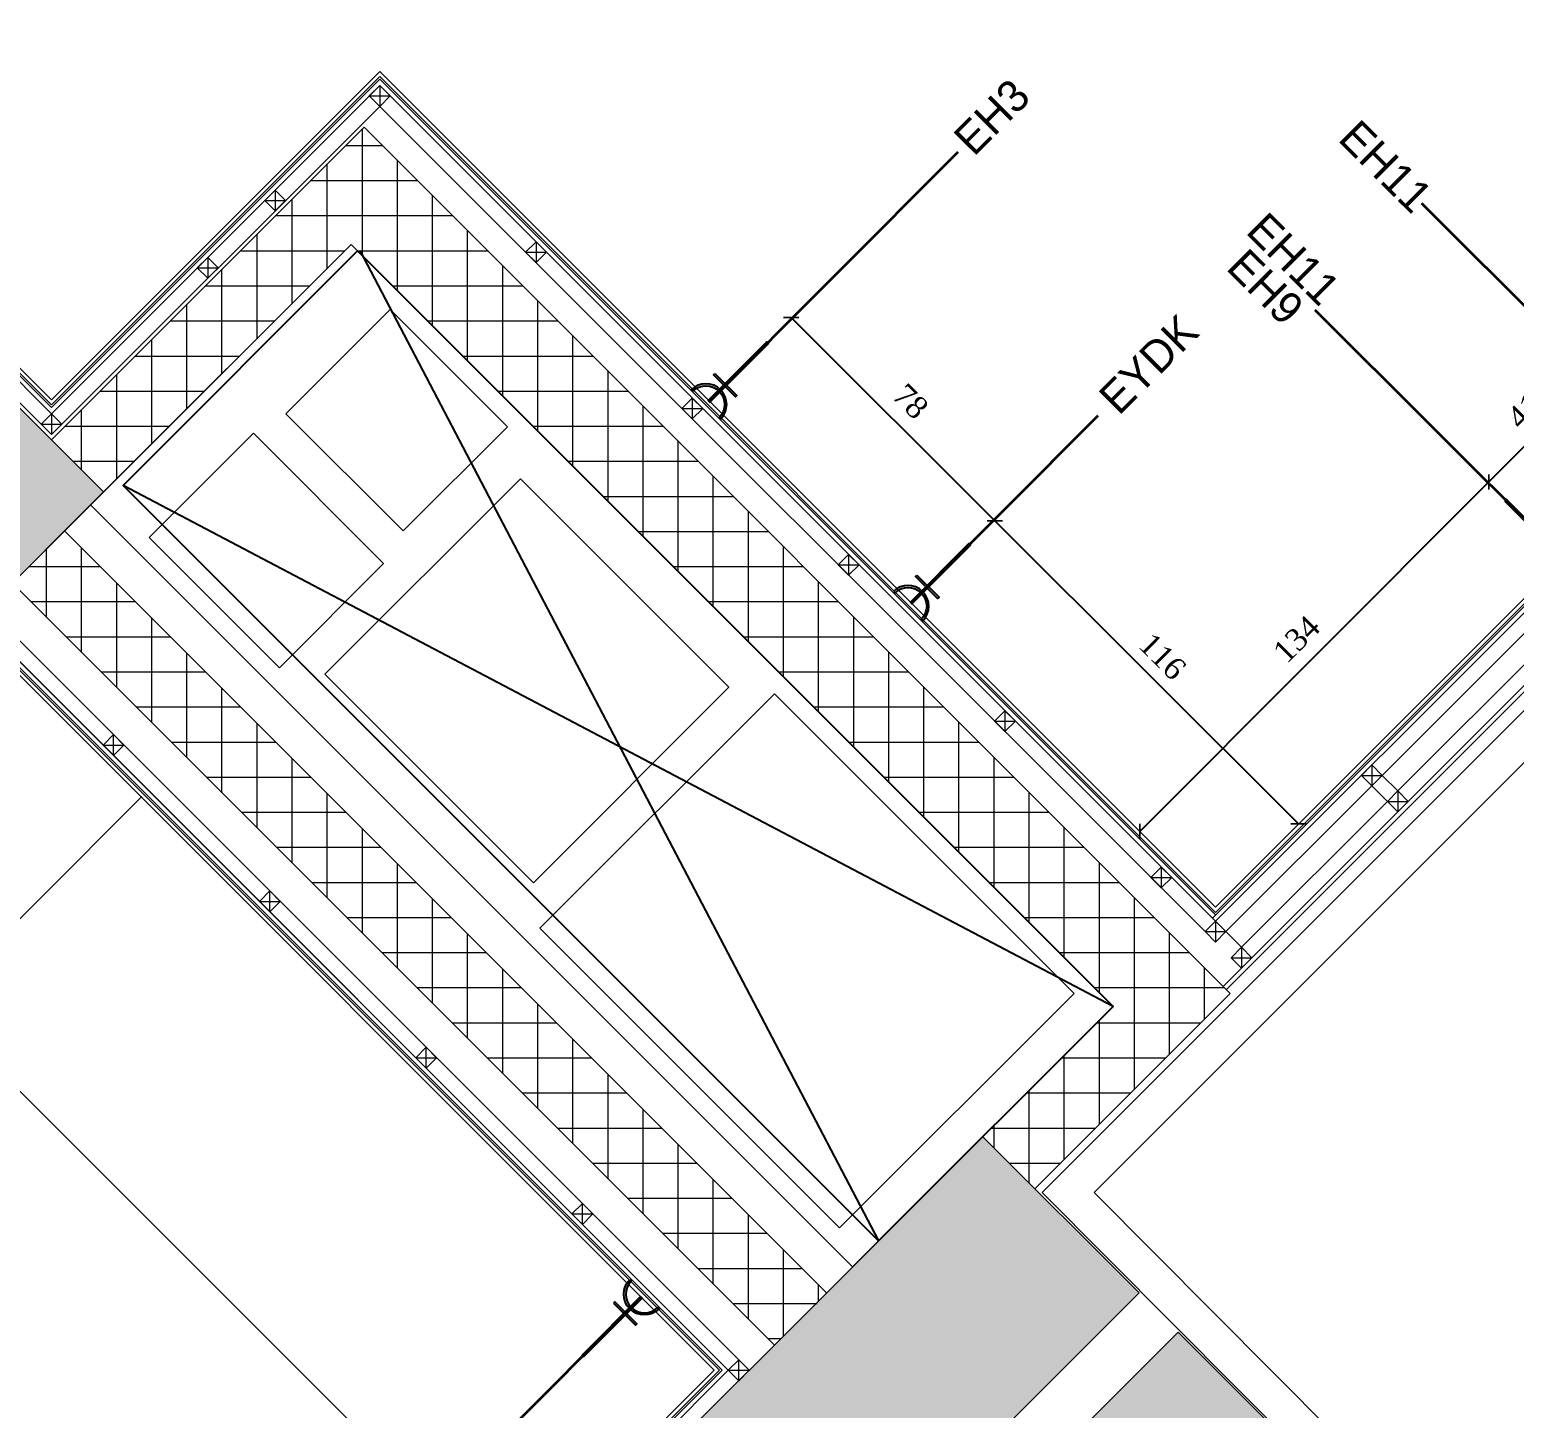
# Model space of a CAD drawing. Header units: millimetres. Extents: x 9129 to 19685, y -6152 to 3305.
# Drawn here: x 10842 to 11244.9, y 1846 to 2220.2 of the extents above; entities that cross this region are included whole.
import ezdxf
from ezdxf.enums import TextEntityAlignment as Align
from ezdxf.xclip import XClip

# ---------------------------------------------------------------- set-up
doc = ezdxf.new("R2010")
doc.units = ezdxf.units.MM
doc.header["$LTSCALE"] = 5
doc.header["$XCLIPFRAME"] = 0
doc.layers.get('Defpoints').update_dxf_attribs({"lineweight": 9})
for name, color, linetype, lineweight in [('141125_RT1$0$LP-AREA_POLYLINE', 7, 'Continuous', 5), ('141125_RT1$0$LP-CONCRETE', 4, 'Continuous', 15), ('141125_RT1$0$LP-CONCRETE_HATCH', 251, 'Continuous', 9), ('141125_RT1$0$LP-SHAFT', 7, 'Continuous', 9), ('141125_RT1$0$LP-WALL', 3, 'Continuous', 15), ('2DSOUTH-DUVAR', 3, 'Continuous', 0), ('2DTARAMA-DUVAR', 250, 'Continuous', 0), ('ELK', 1, 'Continuous', 35), ('LP-AREA_POLYLINE', 7, 'Continuous', 5), ('LP-SHAFT', 7, 'Continuous', 9), ('LP-WALL', 3, 'Continuous', 15), ('no3_alçıpan kesit', 210, 'Continuous', 20), ('no3_kutu profil gorunus', 8, 'Continuous', 18), ('no3_kutuprofil kesit', 74, 'Continuous', 18), ('no3_mermer gorunus on', 31, 'Continuous', 15), ('no3_paslanmaz gorunus on', 163, 'Continuous', 18), ('no3_seramik ön', 123, 'Continuous', 18), ('no3_ölçü tefriş', 252, 'Continuous', 0)]:
    doc.layers.add(name, color=color, linetype=linetype, lineweight=lineweight)
for name, color, linetype in [('2DSAFT', 7, 'Continuous'), ('ELEKTRİK', 10, 'Continuous'), ('LP-DIMENSION_INT_100', 51, 'Continuous')]:
    doc.layers.add(name, color=color, linetype=linetype)
doc.styles.add('ROMANSTW', font='georgia.ttf')
doc.styles.add('TAKSİM', font='GOTHIC.TTF', dxfattribs={"height": 20})
doc.dimstyles.new('M2', dxfattribs={"dimtxt": 6, "dimasz": 3, "dimexe": 1, "dimexo": 4, "dimgap": 3, "dimtad": 1, "dimdec": 0, "dimzin": 12, "dimdsep": 46, "dimtxsty": 'ROMANSTW', "dimblk": 'ARCHTICK', "dimcen": 0.09, "dimse1": 1, "dimse2": 1, "dimclrd": 251, "dimclre": 251, "dimclrt": 1, "dimadec": 0, "dimazin": 0, "dimtfac": 1, "dimtdec": 0, "dimtix": 1, "dimtmove": 0, "dimatfit": 3, "dimldrblk": 'ARCHTICK', "dimfxl": 1, "dimtolj": 1, "dimtzin": 0, "dimarcsym": 0})

# ---------------------------------------------------------------- blocks, each defined once
blk = doc.blocks.new('mgdlkgm')
at = {"layer": '141125_RT1$0$LP-CONCRETE_HATCH'}
for points in [[(61907.68712532083, -7087.473743971443), (62006.68205846228, -7186.468726368226), (61943.04244815517, -7250.108336674703), (61844.04751501371, -7151.113354277912)], [(62118.0513765033, -7488.756875338897), (62245.33059711713, -7361.477654725609), (62287.75700398772, -7403.904061597392), (62160.4777833739, -7531.183282210672)], [(62171.08438509155, -7541.789883928625), (62298.36360570537, -7414.510663315345), (62340.79001257603, -7456.937070187128), (62213.5117370577, -7584.217235895971)]]:
    blk.add_hatch(color=256, dxfattribs=at).paths.add_polyline_path(points)
at = {"layer": '141125_RT1$0$LP-CONCRETE', "elevation": 8.928015e-10}
blk.add_lwpolyline([(61907.68712532083, -7087.473743971443), (62006.68205846228, -7186.468726368226), (61943.04244815517, -7250.108336674703), (61844.04751501371, -7151.113354277912), (61907.68712532083, -7087.473743971457)], dxfattribs=at)
at = {"layer": '141125_RT1$0$LP-CONCRETE', "elevation": -4.343754e-10}
blk.add_lwpolyline([(62118.0513765033, -7488.756875338897), (62245.33059711713, -7361.477654725609), (62287.75700398772, -7403.904061597392), (62160.4777833739, -7531.183282210672)], close=True, dxfattribs=at)
at = {"layer": '141125_RT1$0$LP-CONCRETE'}
blk.add_lwpolyline([(62171.08438509155, -7541.789883928625), (62298.36360570537, -7414.510663315345), (62340.79001257603, -7456.937070187128), (62213.5117370577, -7584.217235895971)], close=True, dxfattribs=at)
blk = doc.blocks.new('plan3')
at = {"layer": '2DTARAMA-DUVAR', "ltscale": 0.01}
h = blk.add_hatch(dxfattribs=at)
h.set_pattern_fill('ANSI37', color=253, scale=3.000000000000046, angle=45.00000000000001)
h.set_pattern_definition([(90, (18009.32649984558, -2954.735798290965), (-9.524999999999999, 1.77635683940025e-15), []), (179.9999999999999, (18009.32649984558, -2954.735798290965), (-1.77635683940025e-15, -9.524999999999999), [])])
h.paths.add_polyline_path([(26423.61878136591, -6491.822482267848), (26437.76091378837, -6505.964614690703), (26490.7939357115, -6452.931592767492), (26255.68093117781, -6217.818588233918), (26170.82810410617, -6302.6714153055), (26184.9702397299, -6316.813550929226), (26252.14539386155, -6249.638419690224), (26458.97411890244, -6456.467144731323)])
h.paths.add_polyline_path([(26381.36691976278, -6534.423420181582), (26174.53816174474, -6327.594662164003), (26160.22152699478, -6341.562263664069), (26367.05028501281, -6548.39102168174)])
at = {"layer": '141125_RT1$0$LP-AREA_POLYLINE', "elevation": -4.343754245184073e-10}
blk.add_lwpolyline([(26367.05026050109, -6548.390997169989), (26160.22152699602, -6341.56226366286), (26252.14540069049, -6249.638389968386), (26458.97413397699, -6456.467123254537)], close=True, dxfattribs=at)
at = {"layer": '141125_RT1$0$LP-SHAFT', "elevation": -4.343754245184073e-10}
for points in [[(26252.1454031129, -6249.638392390782), (26181.43472503513, -6320.349070468272), (26388.26345910017, -6527.177804533478), (26458.97413717792, -6456.467126456022)], [(26252.1454031129, -6249.638392390782), (26181.43472503514, -6320.349070468263), (26388.26345910017, -6527.177804533478), (26458.97413717792, -6456.467126456047)], [(26234.46773417163, -6295.600333715487), (26266.28753932504, -6327.420138868873), (26294.57181057248, -6299.135867621413), (26262.7520054191, -6267.316062468033)], [(26234.46773417163, -6295.600333715487), (26266.28753932504, -6327.420138868873), (26294.57181057248, -6299.135867621413), (26262.7520054191, -6267.316062468028)], [(26197.34462815936, -6329.187905821844), (26232.69996721867, -6364.543244881179), (26260.98423846615, -6336.258973633723), (26225.62889940681, -6300.903634574397)], [(26197.34462815937, -6329.187905821846), (26232.69996721867, -6364.54324488119), (26260.98423846615, -6336.258973633723), (26225.62889940679, -6300.903634574383)], [(26245.07433588946, -6366.311011834157), (26301.64287838438, -6422.879554329071), (26354.67588697335, -6369.846545740089), (26298.10734447846, -6313.27800324517)], [(26245.07433588946, -6366.311011834157), (26301.64287838438, -6422.879554329071), (26354.67588697336, -6369.846545740082), (26298.10734447846, -6313.278003245146)], [(26303.41064533734, -6435.253922999853), (26384.72792517378, -6516.571202836294), (26448.3675354806, -6452.93159252951), (26367.05025564414, -6371.614312693053)], [(26303.41064533734, -6435.253922999853), (26384.72792517379, -6516.571202836301), (26448.36753548058, -6452.931592529501), (26367.05025564414, -6371.614312693053)]]:
    blk.add_lwpolyline(points, close=True, dxfattribs=at)
at = {"layer": '141125_RT1$0$LP-SHAFT'}
for points in [[(26252.14559244461, -6249.638617092174), (26181.43491432586, -6320.349295210726), (26388.2634383927, -6527.177819278804), (26458.9741165112, -6456.46714116029)], [(26252.14559244461, -6249.638617092174), (26181.43491432586, -6320.349295210719), (26388.26343839269, -6527.177819278786), (26458.9741165112, -6456.46714116029)]]:
    blk.add_lwpolyline(points, close=True, dxfattribs=at)
at = {"layer": '141125_RT1$0$LP-WALL'}
for p, q in [((26170.8281041062, -6302.671415305487), (26255.68093117787, -6217.81858823386)), ((26170.8281041062, -6302.671415305487), (26252.14539727192, -6221.354122139799)), ((26255.68093117787, -6217.81858823386), (26490.79393571144, -6452.931592767511)), ((26184.97023972982, -6316.813550929222), (26252.14561083957, -6249.638600117469)), ((26184.97023972982, -6316.81355092923), (26252.14561083955, -6249.638600117469)), ((26252.14540871811, -6249.638404833528), (26458.97413055804, -6456.467126673446)), ((26252.14540871812, -6249.638404833531), (26458.97413055806, -6456.467126673439)), ((26160.22152699481, -6341.562263664091), (26367.05028501277, -6548.39102168168)), ((26160.22152699481, -6341.562263664091), (26367.05028501277, -6548.39102168168)), ((26490.79393571145, -6452.931592767543), (26437.7609137883, -6505.964614690696)), ((26458.97411570089, -6456.467141530631), (26423.61877816481, -6491.822479066754)), ((26458.9741157009, -6456.467141530624), (26423.61877816481, -6491.822479066754)), ((26487.2584018055, -6456.46712667344), (26437.76091378832, -6505.964614690689)), ((26352.90814938907, -6562.533157305408), (26367.05028501277, -6548.39102168168))]:
    blk.add_line(p, q, dxfattribs=at)
at = {"layer": '141125_RT1$0$LP-WALL', "elevation": 9.74606950698842e-10}
for points in [[(26174.36364511982, -6327.420145539007), (26381.19240313777, -6534.248903556649)], [(26160.22150949612, -6341.562281162738), (26367.05026751407, -6548.391039180422)]]:
    blk.add_lwpolyline(points, dxfattribs=at)
at = {"layer": '2DSAFT'}
blk.add_lwpolyline([(26395.33452025129, -6520.106736980264), (26458.97413055808, -6456.467126673473), (26253.91316401399, -6251.406160129369), (26190.2735537072, -6315.045770436169)], close=True, dxfattribs=at)
for points in [[(26254.50426976438, -6251.316179537152), (26395.33452025129, -6520.106736980264)], [(26458.97413055808, -6456.467126673473), (26190.2735537072, -6315.045770436169)]]:
    blk.add_lwpolyline(points, dxfattribs=at)
at = {"layer": '2DSOUTH-DUVAR'}
for p, q in [((26170.8281041061, -6302.67141530552), (26252.14539727194, -6221.354122139826)), ((26184.97023972981, -6316.813550929235), (26252.14561083959, -6249.638600117498)), ((26252.14540871812, -6249.638404833551), (26458.97413055806, -6456.467126673462)), ((26160.22152699481, -6341.562263664115), (26367.05026050109, -6548.390997170003)), ((26458.97411570091, -6456.467141530644), (26423.61877816484, -6491.822479066774)), ((26487.25840180551, -6456.467126673449), (26437.76091378832, -6505.964614690713))]:
    blk.add_line(p, q, dxfattribs=at)
at = {"layer": 'LP-AREA_POLYLINE', "elevation": -4.343754245184073e-10}
for points in [[(26367.05026050109, -6548.390997169989), (26160.22152699602, -6341.56226366286), (26252.14540069049, -6249.638389968386), (26458.97413397699, -6456.467123254537)], [(26367.05026050109, -6548.390997169989), (26160.22152699602, -6341.562263662845), (26252.1454006905, -6249.638389968379), (26458.97413397699, -6456.467123254537)]]:
    blk.add_lwpolyline(points, close=True, dxfattribs=at)
at = {"layer": 'LP-SHAFT', "elevation": -4.343754245184073e-10}
for points in [[(26252.1454031129, -6249.638392390782), (26181.43472503513, -6320.349070468272), (26388.26345910017, -6527.177804533478), (26458.97413717792, -6456.467126456022)], [(26252.1454031129, -6249.638392390782), (26181.43472503514, -6320.349070468263), (26388.26345910017, -6527.177804533478), (26458.97413717792, -6456.467126456047)], [(26234.46773417163, -6295.600333715487), (26266.28753932504, -6327.420138868873), (26294.57181057248, -6299.135867621413), (26262.7520054191, -6267.316062468033)], [(26234.46773417163, -6295.600333715487), (26266.28753932504, -6327.420138868873), (26294.57181057248, -6299.135867621413), (26262.7520054191, -6267.316062468028)], [(26197.34462815936, -6329.187905821844), (26232.69996721867, -6364.543244881179), (26260.98423846615, -6336.258973633723), (26225.62889940681, -6300.903634574397)], [(26197.34462815937, -6329.187905821846), (26232.69996721867, -6364.54324488119), (26260.98423846615, -6336.258973633723), (26225.62889940679, -6300.903634574383)], [(26245.07433588946, -6366.311011834157), (26301.64287838438, -6422.879554329071), (26354.67588697335, -6369.846545740089), (26298.10734447846, -6313.27800324517)], [(26245.07433588946, -6366.311011834157), (26301.64287838438, -6422.879554329071), (26354.67588697336, -6369.846545740082), (26298.10734447846, -6313.278003245146)], [(26303.41064533734, -6435.253922999853), (26384.72792517378, -6516.571202836294), (26448.3675354806, -6452.93159252951), (26367.05025564414, -6371.614312693053)], [(26303.41064533734, -6435.253922999853), (26384.72792517379, -6516.571202836301), (26448.36753548058, -6452.931592529501), (26367.05025564414, -6371.614312693053)]]:
    blk.add_lwpolyline(points, close=True, dxfattribs=at)
at = {"layer": 'LP-SHAFT'}
for points in [[(26252.14559244461, -6249.638617092174), (26181.43491432586, -6320.349295210726), (26388.2634383927, -6527.177819278804), (26458.9741165112, -6456.46714116029)], [(26252.14559244461, -6249.638617092174), (26181.43491432586, -6320.349295210719), (26388.26343839269, -6527.177819278786), (26458.9741165112, -6456.46714116029)]]:
    blk.add_lwpolyline(points, close=True, dxfattribs=at)
at = {"layer": 'LP-WALL'}
for p, q in [((26170.8281041062, -6302.671415305487), (26252.14539727192, -6221.354122139799)), ((26170.8281041062, -6302.671415305487), (26252.14539727192, -6221.354122139799)), ((26184.97023972982, -6316.813550929222), (26252.14561083957, -6249.638600117469)), ((26184.97023972982, -6316.81355092923), (26252.14561083955, -6249.638600117469)), ((26252.14540871811, -6249.638404833528), (26458.97413055804, -6456.467126673446)), ((26252.14540871812, -6249.638404833531), (26458.97413055806, -6456.467126673439)), ((26160.22152699481, -6341.562263664091), (26367.05028501277, -6548.39102168168)), ((26160.22152699481, -6341.562263664091), (26367.05028501277, -6548.39102168168)), ((26458.97411570089, -6456.467141530631), (26423.61877816481, -6491.822479066754)), ((26458.9741157009, -6456.467141530624), (26423.61877816481, -6491.822479066754)), ((26487.2584018055, -6456.46712667344), (26437.76091378832, -6505.964614690689)), ((26487.2584018055, -6456.467126673446), (26437.7609137883, -6505.964614690696)), ((26352.90814938907, -6562.533157305408), (26367.05028501277, -6548.39102168168))]:
    blk.add_line(p, q, dxfattribs=at)
at = {"layer": 'no3_alçıpan kesit'}
for p, q in [((26170.8280907862, -6293.903266592115), (26259.92357400106, -6204.807825596105)), ((26259.92357400106, -6204.807825596105), (26486.76342705781, -6431.647678652913)), ((26259.92357380001, -6206.504881669905), (26170.82809038507, -6295.600322865988)), ((26486.76342705792, -6433.344734927872), (26259.92357380001, -6206.504881669905)), ((26170.82809038507, -6295.600322865988), (26089.51084242941, -6214.283036561566)), ((26090.3593707669, -6213.434508624201), (26170.8280907862, -6293.903266592115)), ((26667.93578415714, -6250.475321558477), (26485.91489892051, -6432.496206790443)), ((26667.93578415713, -6252.172377833303), (26486.76342705792, -6433.344734927872)), ((26488.88474740224, -6451.022404458294), (26677.83527909231, -6262.071872768391)), ((26489.73327553964, -6451.870932595728), (26679.53233536714, -6262.071872768398)), ((26153.37365444158, -6354.066579220986), (26354.54573899457, -6555.238663776065)), ((26354.54573899457, -6555.238663776065), (26290.68270319574, -6619.101699574225))]:
    blk.add_line(p, q, dxfattribs=at)
blk.add_lwpolyline([(26074.78316229019, -6197.858312812134), (25972.62358611937, -6300.017888982946), (26090.87332884026, -6418.265227903994), (26153.37366292566, -6355.763643979937), (26352.8486827197, -6555.238663776043), (26288.98564692088, -6619.101699574199), (26391.79904673582, -6721.915099391865), (26505.7846598592, -6607.929486271547), (26767.74952682358, -6869.894353235941)], dxfattribs=at)
at = {"layer": 'no3_kutu profil gorunus'}
for points in [[(26483.93499993317, -6436.173162052623), (26259.92357312986, -6212.161735249272), (26170.828089048, -6301.257177112286), (26086.68241463771, -6217.111463019355), (26074.7699649618, -6205.199028803008)], [(26575.85890258495, -6358.391395026103), (26571.61626189709, -6354.148754338235), (26532.01828215064, -6393.746734084669), (26536.2609228385, -6397.989374772573), (26575.85890258495, -6358.391395026103)], [(26533.43249571376, -6400.817801897298), (26529.18985502588, -6396.575161209419), (26489.59187527942, -6436.173140955856), (26493.8345159673, -6440.415781643729), (26533.43249571376, -6400.817801897298)]]:
    blk.add_lwpolyline(points, dxfattribs=at)
at = {"layer": 'no3_kutuprofil kesit'}
for points in [[(26259.92357380002, -6206.504839476005), (26257.09514667527, -6209.33326660075), (26259.92357380001, -6212.161693725504), (26262.75200092476, -6209.33326660075), (26259.92357380002, -6206.504839476005), (26259.92357380001, -6212.161693725504), (26257.09514667527, -6209.33326660075), (26262.75200092476, -6209.33326660075)], [(26231.54276683793, -6234.885674513311), (26228.71433971318, -6237.714101638046), (26231.5427668379, -6240.542528762797), (26234.37119396267, -6237.714101638046), (26231.54276683793, -6234.885674513311), (26231.5427668379, -6240.542528762797), (26228.71433971318, -6237.714101638046), (26234.37119396267, -6237.714101638046)], [(26302.34998067121, -6248.931246347202), (26299.52155354644, -6251.759673471934), (26302.3499806712, -6254.588100596689), (26305.17840779595, -6251.759673471937), (26302.34998067121, -6248.931246347202), (26302.3499806712, -6254.588100596689), (26299.52155354644, -6251.759673471934), (26305.17840779595, -6251.759673471937)], [(26213.25449725628, -6253.173915994801), (26210.42607013153, -6256.002343119557), (26213.25449725626, -6258.830770244289), (26216.08292438101, -6256.002343119546), (26213.25449725628, -6253.173915994801), (26213.25449725626, -6258.830770244289), (26210.42607013153, -6256.002343119557), (26216.08292438101, -6256.002343119546)], [(26344.77638754241, -6291.357653218394), (26341.94796041763, -6294.186080343145), (26344.77638754238, -6297.014507467879), (26347.60481466712, -6294.186080343135), (26344.77638754241, -6291.357653218394), (26344.77638754238, -6297.014507467879), (26341.94796041763, -6294.186080343145), (26347.60481466712, -6294.186080343135)], [(26170.82809038507, -6295.600322865988), (26167.99966326033, -6298.428749990739), (26170.82809038507, -6301.257177115493), (26173.65651750981, -6298.428749990737), (26170.82809038507, -6295.600322865988), (26170.82809038507, -6301.257177115493), (26167.99966326033, -6298.428749990739), (26173.65651750981, -6298.428749990737)], [(26387.20279441356, -6333.784060089587), (26384.37436728882, -6336.612487214365), (26387.20279441356, -6339.440914339097), (26390.03122153832, -6336.612487214335), (26387.20279441356, -6333.784060089587), (26387.20279441356, -6339.440914339097), (26384.37436728882, -6336.612487214365), (26390.03122153832, -6336.612487214335)], [(26429.62920128476, -6376.2104669608), (26426.80077416002, -6379.038894085543), (26429.62920128475, -6381.867321210286), (26432.4576284095, -6379.038894085528), (26429.62920128476, -6376.2104669608), (26429.62920128475, -6381.867321210286), (26426.80077416002, -6379.038894085543), (26432.4576284095, -6379.038894085528)], [(26184.83885666086, -6385.531781442402), (26187.66728378561, -6388.360208567135), (26190.49571091033, -6385.531781442396), (26187.66728378561, -6382.703354317655), (26184.83885666086, -6385.531781442402), (26190.49571091033, -6385.531781442396), (26187.66728378561, -6388.360208567135), (26187.66728378561, -6382.703354317655)], [(26529.18985502589, -6390.918306959924), (26526.36142790113, -6393.746734084671), (26529.18985502588, -6396.575161209419), (26532.01828215063, -6393.746734084689), (26529.18985502589, -6390.918306959924), (26529.18985502588, -6396.575161209419), (26526.36142790113, -6393.746734084671), (26532.01828215063, -6393.746734084689)], [(26536.26092283851, -6397.989374772551), (26533.43249571376, -6400.817801897298), (26536.2609228385, -6403.646229022046), (26539.08934996327, -6400.817801897312), (26536.26092283851, -6397.989374772551), (26536.2609228385, -6403.646229022046), (26533.43249571376, -6400.817801897298), (26539.08934996327, -6400.817801897312)], [(26472.05560815594, -6418.636873831985), (26469.22718103119, -6421.465300956741), (26472.05560815594, -6424.293728081479), (26474.88403528069, -6421.465300956732), (26472.05560815594, -6418.636873831985), (26472.05560815594, -6424.293728081479), (26469.22718103119, -6421.465300956741), (26474.88403528069, -6421.465300956732)], [(26227.26526353206, -6427.958188313589), (26230.09369065679, -6430.786615438336), (26232.92211778156, -6427.958188313591), (26230.0936906568, -6425.129761188853), (26227.26526353206, -6427.958188313589), (26232.92211778156, -6427.958188313591), (26230.09369065679, -6430.786615438336), (26230.0936906568, -6425.129761188853)], [(26486.76344815466, -6433.344713831115), (26483.93502102993, -6436.173140955863), (26486.76344815468, -6439.001568080601), (26489.59187527941, -6436.173140955854), (26486.76344815466, -6433.344713831115), (26486.76344815468, -6439.001568080601), (26483.93502102993, -6436.173140955863), (26489.59187527941, -6436.173140955854)], [(26493.83451596729, -6440.415781643746), (26491.00608884257, -6443.244208768507), (26493.8345159673, -6446.072635893228), (26496.66294309205, -6443.244208768481), (26493.83451596729, -6440.415781643746), (26493.8345159673, -6446.072635893228), (26491.00608884257, -6443.244208768507), (26496.66294309205, -6443.244208768481)], [(26269.69167040325, -6470.384595184767), (26272.52009752799, -6473.213022309528), (26275.34852465275, -6470.384595184778), (26272.52009752799, -6467.556168060042), (26269.69167040325, -6470.384595184767), (26275.34852465275, -6470.384595184778), (26272.52009752799, -6473.213022309528), (26272.52009752799, -6467.556168060042)], [(26312.11807727446, -6512.811002055972), (26314.9465043992, -6515.639429180694), (26317.77493152395, -6512.811002055963), (26314.94650439921, -6509.982574931231), (26312.11807727446, -6512.811002055972), (26317.77493152395, -6512.811002055963), (26314.9465043992, -6515.639429180694), (26314.94650439921, -6509.982574931231)], [(26354.54448414564, -6555.237408927154), (26357.37291127041, -6558.065836051903), (26360.20133839515, -6555.237408927169), (26357.37291127039, -6552.408981802426), (26354.54448414564, -6555.237408927154), (26360.20133839515, -6555.237408927169), (26357.37291127041, -6558.065836051903), (26357.37291127039, -6552.408981802426)]]:
    blk.add_lwpolyline(points, dxfattribs=at)
at = {"layer": 'no3_paslanmaz gorunus on', "lineweight": 9}
blk.add_lwpolyline([(26616.06035667255, -6684.251850853569), (26818.25343552232, -6482.050007004413), (26641.44863745157, -6305.245208933664), (26439.74267212252, -6506.946433635749), (26616.06035667255, -6684.251850853569)], dxfattribs=at)
blk.add_lwpolyline([(26616.06779229238, -6670.109427561205), (26804.07361224916, -6482.080512537184), (26641.47869031006, -6319.349602652052), (26453.88480719697, -6506.954160279998)], close=True, dxfattribs=at)
at = {"layer": 'no3_seramik ön'}
for p, q in [((26667.93578415717, -6248.354001214944), (26486.76342705797, -6429.526358309478)), ((26667.93578415715, -6249.76821477729), (26486.76342705793, -6430.940571871841))]:
    blk.add_line(p, q, dxfattribs=at)
for points in [[(26486.76342705797, -6429.526358309478), (26259.92357425235, -6202.686505503838), (26170.8280912876, -6291.781946249741), (26091.42003118877, -6212.373848702535), (26075.84382053868, -6196.797653511043)], [(26486.76342705793, -6430.940571871841), (26259.92357408483, -6204.100718898686), (26170.82809095334, -6293.196159811332), (26090.71292424086, -6213.080955316973), (26075.13671410836, -6197.504760643116)], [(26767.39597343301, -6870.247906626522), (26505.78465985919, -6608.636593052715), (26391.79904673583, -6722.622206173044), (26288.27854013971, -6619.101699574196), (26352.14157593852, -6555.238663776041), (26153.37366646071, -6356.470754296162), (26090.87333596887, -6418.972334626604), (25977.90503529786, -6306.006344767593)], [(26766.68886665181, -6870.955013407707), (26505.78465985918, -6610.05080661508), (26391.79904673581, -6724.036419735428), (26286.86432657736, -6619.101699574185), (26350.72736237614, -6555.238663776043), (26153.37367353077, -6357.884974928616), (26090.87335022607, -6420.386548071765), (25977.19792851663, -6306.713451548829)]]:
    blk.add_lwpolyline(points, dxfattribs=at)
at = {"layer": 'no3_ölçü tefriş'}
blk.add_lwpolyline([(26156.21025736562, -6351.230391247378), (26357.38087959539, -6552.401013477414)], dxfattribs=at)
at = {"layer": 'LP-DIMENSION_INT_100', "color": 0}
ref = blk.add_blockref('mgdlkgm', (-35821.7118187324, 869.6551754389948), dxfattribs=at)
XClip(ref).set_block_clipping_path([(60824.49777430005, -8839.78258364362), (63440.484637752874, -6283.545922487381)])
blk = doc.blocks.new('A$C50025146')
at = {"layer": 'ELEKTRİK'}
for points in [[(16.0258407970905, 9.846670621633166), (16.5885051934838, 9.846670621633166), (16.5885051934838, 1.406704675742731), (16.0258407970905, 1.406704675742731)], [(6.940050297998823e-05, 5.345355450490388), (6.940050297998823e-05, 5.908019846885509), (22.50664525620232, 5.908019846885509), (22.50664525620232, 5.345355450490388)]]:
    blk.add_hatch(color=256, dxfattribs=at).paths.add_polyline_path(points)
h = blk.add_hatch(color=256, dxfattribs=at)
edge = h.paths.add_edge_path()
edge.add_line((23.70435837441619, 11.25333161261187), (23.70435837441619, 10.69066721622039))
edge.add_ellipse((23.70435837441619, 5.626687648689767), major_axis=(3.580774291992597, -3.580774291992606), ratio=0.9999999999999413, start_angle=134.9999999999983, end_angle=314.9999999999983)
edge.add_line((23.70435837441619, 0.5627080811555061), (23.70435837441619, 4.368476402305532e-05))
edge.add_ellipse((23.70435837441619, 5.626687648689767), major_axis=(3.978638102213783, 3.978638102213774), ratio=0.9999999999999128, start_angle=45.0000000000025, end_angle=225.0000000000025, ccw=False)
for points, elevation in [([(16.0258407970905, 1.406704675742731), (16.0258407970905, 9.846670621633166), (16.5885051934838, 9.846670621633166), (16.5885051934838, 1.406704675742731)], 4.791194770819646e-08), ([(6.940050297998823e-05, 5.908019846885509), (22.50664525620232, 5.908019846885509), (22.50664525620232, 5.345355450490388), (6.940050297998823e-05, 5.345355450490388)], 4.794507297291503e-08)]:
    blk.add_lwpolyline(points, close=True, dxfattribs=dict(at, elevation=elevation))
at = {"layer": 'ELEKTRİK', "elevation": 4.798666618537076e-08}
blk.add_lwpolyline([(23.70435837441437, 4.368476402305532e-05), (23.70435837441619, 0.5627080811555061, -0.9999999999999944), (23.70435837441619, 10.69066721622039), (23.70435837441619, 11.25333161261187, 0.9999999999999944)], format="xyb", close=True, dxfattribs=at)
blk = doc.blocks.new('_ArchTick')
at = {"color": 0, "linetype": 'ByBlock', "const_width": 0.15}
blk.add_lwpolyline([(-0.5, -0.5), (0.5, 0.5)], dxfattribs=at)
blk = doc.blocks.new('*D279')
at = {"color": 251, "lineweight": -2, "ltscale": 5, "transparency": 16777216}
blk.add_line((10924.73368712021, 1793.115082166612), (10944.7313933984, 1773.15473897776), dxfattribs=at)
at = {"layer": 'Defpoints', "color": 0, "ltscale": 5, "transparency": 16777216}
for p in [(10991.86780658238, 1860.374867709733), (11011.86551286058, 1840.414524520886), (10944.7313933984, 1773.15473897776)]:
    blk.add_point(p, dxfattribs=at)
at = {"color": 251, "lineweight": -2, "ltscale": 5, "transparency": 16777216, "xscale": 3, "yscale": 3, "zscale": 3}
for p, rotation in [((10924.73368712021, 1793.115082166612), 135.0535748549563), ((10944.7313933984, 1773.15473897776), 315.0535748549564)]:
    blk.add_blockref('_ArchTick', p, dxfattribs=dict(at, rotation=rotation))
at = {"color": 1, "ltscale": 5, "true_color": 0xff0000, "transparency": 16777216, "insert": (10939.04632395157, 1787.456769089816), "char_height": 6, "attachment_point": 5, "rotation": 315.0535748549563, "style": 'ROMANSTW'}
blk.add_mtext('\\A1;28', dxfattribs=at)
blk = doc.blocks.new('*D292')
at = {"color": 251, "lineweight": -2, "ltscale": 5, "transparency": 16777216}
blk.add_line((11048.6611795481, 2142.052118177625), (11103.90258107025, 2086.913927963376), dxfattribs=at)
at = {"layer": 'Defpoints', "color": 0, "ltscale": 5, "transparency": 16777216}
for p in [(11042.05301101893, 2135.431580041945), (11103.90258107025, 2086.913927963376), (11097.2944125411, 2080.293389827709)]:
    blk.add_point(p, dxfattribs=at)
at = {"color": 251, "lineweight": -2, "ltscale": 5, "transparency": 16777216, "xscale": 3, "yscale": 3, "zscale": 3}
for p, rotation in [((11048.6611795481, 2142.052118177625), 135.0535748549563), ((11103.90258107025, 2086.913927963376), 315.0535748549564)]:
    blk.add_blockref('_ArchTick', p, dxfattribs=dict(at, rotation=rotation))
at = {"color": 1, "ltscale": 5, "true_color": 0xff0000, "transparency": 16777216, "insert": (11081.08315543269, 2119.293285538059), "char_height": 6, "attachment_point": 5, "rotation": 315.0535748549563, "style": 'ROMANSTW'}
blk.add_mtext('\\A1;78', dxfattribs=at)
blk = doc.blocks.new('*D293')
at = {"color": 251, "lineweight": -2, "ltscale": 5, "transparency": 16777216}
blk.add_line((11103.90258107027, 2086.913927963389), (11186.35154187134, 2004.619012223546), dxfattribs=at)
at = {"layer": 'Defpoints', "color": 0, "ltscale": 5, "transparency": 16777216}
for p in [(11097.2944125411, 2080.293389827705), (11186.35154187134, 2004.619012223546), (11163.79762746202, 1982.022879906905)]:
    blk.add_point(p, dxfattribs=at)
at = {"color": 251, "lineweight": -2, "ltscale": 5, "transparency": 16777216, "xscale": 3, "yscale": 3, "zscale": 3}
for p, rotation in [((11103.90258107027, 2086.913927963389), 135.0535748549563), ((11186.35154187134, 2004.619012223546), 315.0535748549564)]:
    blk.add_blockref('_ArchTick', p, dxfattribs=dict(at, rotation=rotation))
at = {"color": 1, "ltscale": 5, "true_color": 0xff0000, "transparency": 16777216, "insert": (11149.43348124417, 2050.080950907926), "char_height": 6, "attachment_point": 5, "rotation": 315.0535748549563, "style": 'ROMANSTW'}
blk.add_mtext('\\A1;116', dxfattribs=at)
blk = doc.blocks.new('*D294')
at = {"color": 251, "lineweight": -2, "ltscale": 5, "transparency": 16777216}
blk.add_line((11143.24611094886, 2002.53599860899), (11237.95676262289, 2097.423935939181), dxfattribs=at)
at = {"layer": 'Defpoints', "color": 0, "ltscale": 5, "transparency": 16777216}
for p in [(11237.95676262289, 2097.423935939181), (11242.65020544174, 2092.73926220219), (11163.79762746202, 1982.0228799069)]:
    blk.add_point(p, dxfattribs=at)
at = {"color": 251, "lineweight": -2, "ltscale": 5, "transparency": 16777216, "xscale": 3, "yscale": 3, "zscale": 3}
for p, rotation in [((11237.95676262289, 2097.423935939181), 45.0535748549563), ((11143.24611094886, 2002.53599860899), 225.0535748549563)]:
    blk.add_blockref('_ArchTick', p, dxfattribs=dict(at, rotation=rotation))
at = {"color": 1, "ltscale": 5, "true_color": 0xff0000, "transparency": 16777216, "insert": (11185.8162585091, 2054.756205073341), "char_height": 6, "attachment_point": 5, "rotation": 45.05357485495629, "style": 'ROMANSTW'}
blk.add_mtext('\\A1;134', dxfattribs=at)
blk = doc.blocks.new('*D295')
at = {"color": 251, "lineweight": -2, "ltscale": 5, "transparency": 16777216}
blk.add_line((11237.95676262289, 2097.42393593919), (11266.89529049522, 2126.416632860215), dxfattribs=at)
at = {"layer": 'Defpoints', "color": 0, "ltscale": 5, "transparency": 16777216}
for p in [(11266.89529049522, 2126.416632860215), (11271.58873331407, 2121.731959123225), (11242.65020544174, 2092.739262202194)]:
    blk.add_point(p, dxfattribs=at)
at = {"color": 251, "lineweight": -2, "ltscale": 5, "transparency": 16777216, "xscale": 3, "yscale": 3, "zscale": 3}
for p, rotation in [((11266.89529049522, 2126.416632860215), 45.0535748549563), ((11237.95676262289, 2097.42393593919), 225.0535748549563)]:
    blk.add_blockref('_ArchTick', p, dxfattribs=dict(at, rotation=rotation))
at = {"color": 1, "ltscale": 5, "true_color": 0xff0000, "transparency": 16777216, "insert": (11247.64084828228, 2116.696522198957), "char_height": 6, "attachment_point": 5, "rotation": 45.05357485495629, "style": 'ROMANSTW'}
blk.add_mtext('\\A1;41', dxfattribs=at)
blk = doc.blocks.new('*D296')
at = {"color": 251, "lineweight": -2, "ltscale": 5, "transparency": 16777216}
blk.add_line((10786.05965938033, 2181.631941803836), (10931.69670588835, 2327.541601359025), dxfattribs=at)
at = {"layer": 'Defpoints', "color": 0, "ltscale": 5, "transparency": 16777216}
for p in [(10921.55483779932, 2337.66452069873, -1.953236200003127e-09), (10931.69670588835, 2327.541601359025), (10752.87802094274, 2214.751584705336)]:
    blk.add_point(p, dxfattribs=at)
at = {"color": 251, "lineweight": -2, "ltscale": 5, "transparency": 16777216, "xscale": 3, "yscale": 3, "zscale": 3}
for p, rotation in [((10931.69670588835, 2327.541601359025), 45.0535748549563), ((10786.05965938033, 2181.631941803836), 225.0535748549563)]:
    blk.add_blockref('_ArchTick', p, dxfattribs=dict(at, rotation=rotation))
at = {"color": 1, "ltscale": 5, "true_color": 0xff0000, "transparency": 16777216, "insert": (10854.56370181988, 2258.893191354795), "char_height": 6, "attachment_point": 5, "rotation": 45.05357485495629, "style": 'ROMANSTW'}
blk.add_mtext('\\A1;206', dxfattribs=at)

msp = doc.modelspace()

# ---------------------------------------------------------------- linework, layer by layer
at = {"layer": 'ELK', "color": 1}
for p, q in [((11093.83891762729, 2186.916186574035), (11026.35246441955, 2119.303407763776)), ((11219.7066351712, 2173.119630069741), (11287.3194139815, 2105.633176862043)), ((11190.76810729887, 2144.12693314871), (11258.38088610917, 2076.640479941013)), ((11131.88435321634, 2115.346314597756), (11081.1956302799, 2064.562709160297)), ((10916.0998711765, 1784.066868517447), (11007.96658884357, 1876.105548377158))]:
    msp.add_line(p, q, dxfattribs=at)
at = {"layer": 'no3_alçıpan kesit', "lineweight": 9}
msp.add_lwpolyline([(10827.57963334252, 2060.310880496429), (11034.40839136055, 1853.482122478396)], dxfattribs=at)
at = {"layer": 'no3_mermer gorunus on', "lineweight": 9}
msp.add_lwpolyline([(10872.44465812238, 2012.02010395929), (10815.87611562745, 1955.451561464365), (10971.38933271558, 1799.938344376291)], dxfattribs=at)

# ---------------------------------------------------------------- block references
msp.add_blockref('plan3', (-15322.96579959594, 8411.54923821638))
at = {"layer": 'ELEKTRİK', "rotation": 225.0535748549683}
for p in [(11038.26979034064, 2139.207830324464, -4.794507297291503e-08), (11093.11295620098, 2084.467131720984, -4.794507297291503e-08)]:
    msp.add_blockref('A$C50025146', p, dxfattribs=at)
at = {"layer": 'ELEKTRİK', "xscale": -1}
for p, rotation in [((11246.4263574854, 2096.522580935806, -4.794507297291503e-08), 135.0535748549684), ((10988.08448784877, 1864.15101975339, -4.892169107291815e-08), 225.0535748549684)]:
    msp.add_blockref('A$C50025146', p, dxfattribs=dict(at, rotation=rotation))

# ---------------------------------------------------------------- texts
at = {"layer": 'ELK', "color": 1, "style": 'TAKSİM'}
for s, rotation, p in [('EH3', 45.05357485497468, (11106.16188128694, 2193.467807027726)), ('EH11', 315.0535748549747, (11206.99730065272, 2180.021634816032)), ('EH11', 315.0535748549747, (11181.95261069961, 2154.930064557332)), ('EH9', 315.0535748549747, (11174.37353584247, 2147.33680268706)), ('EYDK', 45.05357485497468, (11148.68668902385, 2126.385691984096))]:
    msp.add_text(s, height=8.639999999999999, rotation=rotation, dxfattribs=at).set_placement(p, align=Align.CENTER)

# ---------------------------------------------------------------- dimensions: what is measured, and where the dimension line sits
at = {"ltscale": 5}
for base, p1, p2, angle, picture, middle in [((10931.69670588835, 2327.541601359025), (10752.87802094274, 2214.751584705336), (10921.55483779932, 2337.66452069873, -1.953236200003127e-09), 45.0535748549563, '*D296', (10854.56370181988, 2258.893191354795)), ((11237.95676262289, 2097.423935939181), (11163.79762746202, 1982.022879906901), (11242.65020544174, 2092.739262202189), 45.0535748549563, '*D294', (11185.8162585091, 2054.756205073341)), ((10944.7313933984, 1773.15473897776), (10991.86780658238, 1860.374867709734), (11011.86551286058, 1840.414524520885), 315.0535748549563, '*D279', (10939.04632395157, 1787.456769089816))]:
    dim = msp.add_linear_dim(base=base, p1=p1, p2=p2, angle=angle, dimstyle='M2', dxfattribs=at)
    dim.commit()
    dim.dimension.update_dxf_attribs({"geometry": picture, "text_midpoint": middle})
for base, p1, p2, angle, picture, middle in [((11103.90258107025, 2086.913927963376), (11042.05301101893, 2135.431580041945), (11097.2944125411, 2080.293389827708), 315.0535748549563, '*D292', (11081.08315543269, 2119.293285538059)), ((11266.89529049522, 2126.416632860215), (11242.65020544174, 2092.739262202195), (11271.58873331407, 2121.731959123226), 45.0535748549563, '*D295', (11247.64084828228, 2116.696522198957)), ((11186.35154187134, 2004.619012223546), (11097.2944125411, 2080.293389827706), (11163.79762746202, 1982.022879906905), 315.0535748549563, '*D293', (11149.43348124417, 2050.080950907926))]:
    dim = msp.add_linear_dim(base=base, p1=p1, p2=p2, angle=angle, dimstyle='M2', override={"dimtmove": 1}, dxfattribs=at)
    dim.commit()
    dim.dimension.update_dxf_attribs({"geometry": picture, "text_midpoint": middle})

doc.saveas('drawing.dxf')
